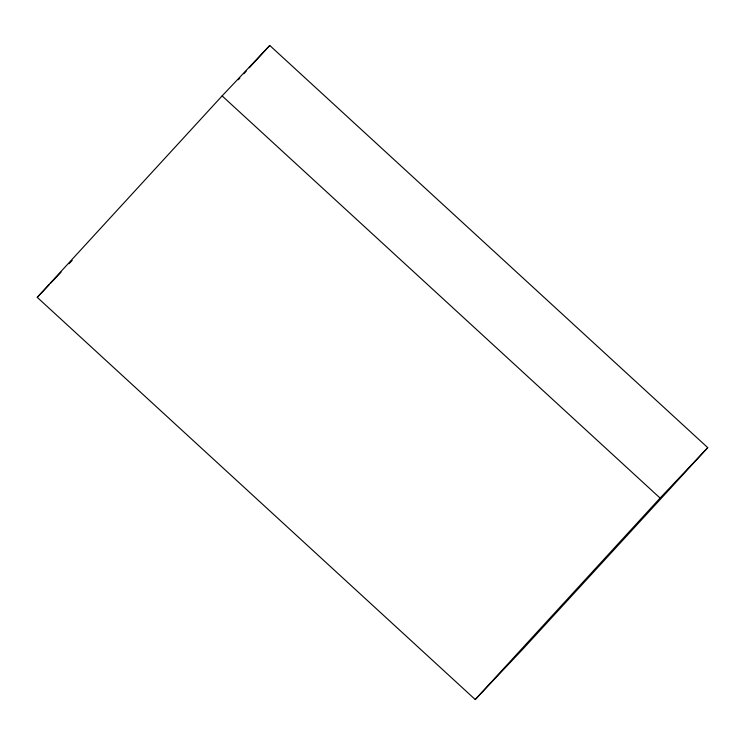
<?xml version="1.0" encoding="UTF-8"?>
<svg xmlns="http://www.w3.org/2000/svg" width="745" height="745" viewBox="0 0 745 745"><rect width="100%" height="100%" fill="white"/><g stroke="black" fill="none" stroke-linecap="round" stroke-linejoin="round"><path stroke-width="1.12" d="M37.25 297.357L222.122 95.9L269.764 45.473L707.75 447.643L522.878 649.1L475.236 699.527L37.25 297.357L49.161 284.748M238.298 79.762L239.871 78.048M243.811 73.764L246.167 71.185M249.314 67.758L269.764 45.473M475.236 699.527L660.098 498.07L707.75 447.643M50.753 283.072L61.071 272.149M69.015 263.739L72.191 260.378M222.122 95.9L660.098 498.07"/></g></svg>
